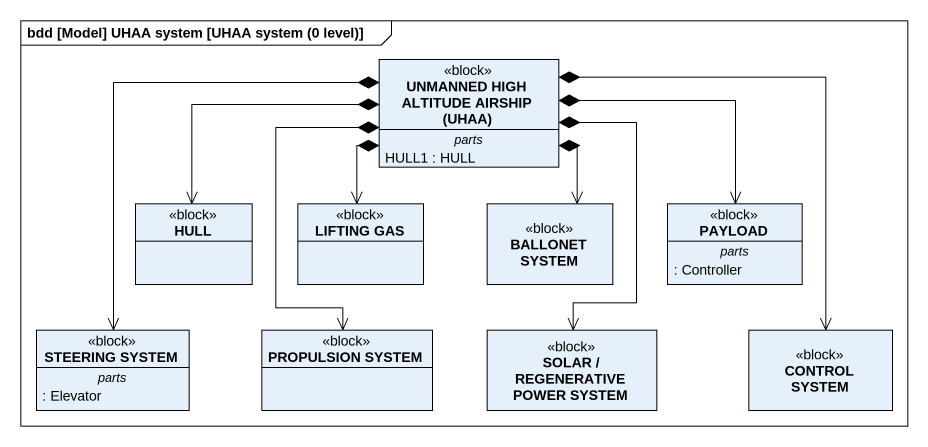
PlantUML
@startuml
mainframe bdd [Model] UHAA system [UHAA system (0 level)]
hide circle
hide empty members
class "UNMANNED HIGH ALTITUDE AIRSHIP (UHAA)" as UNMANNED_HIGH_ALTITUDE <<block>> {
  -- parts --
  HULL1 : HULL
}
class HULL <<block>>
class "LIFTING GAS" as LIFTING_GAS <<block>>
class "BALLONET SYSTEM" as BALLONET_SYSTEM <<block>>
class PAYLOAD <<block>> {
  -- parts --
  : Controller
}
class "STEERING SYSTEM" as STEERING_SYSTEM <<block>> {
  -- parts --
  : Elevator
}
class "PROPULSION SYSTEM" as PROPULSION_SYSTEM <<block>>
class "SOLAR / REGENERATIVE POWER SYSTEM" as SOLAR_REGENERATIVE_POWER <<block>>
class "CONTROL SYSTEM" as CONTROL_SYSTEM <<block>>
UNMANNED_HIGH_ALTITUDE *-left-> HULL
UNMANNED_HIGH_ALTITUDE *--> LIFTING_GAS
UNMANNED_HIGH_ALTITUDE *--> BALLONET_SYSTEM
UNMANNED_HIGH_ALTITUDE *-right-> PAYLOAD
UNMANNED_HIGH_ALTITUDE *--> STEERING_SYSTEM
UNMANNED_HIGH_ALTITUDE *--> PROPULSION_SYSTEM
UNMANNED_HIGH_ALTITUDE *--> SOLAR_REGENERATIVE_POWER
UNMANNED_HIGH_ALTITUDE *--> CONTROL_SYSTEM
@enduml
